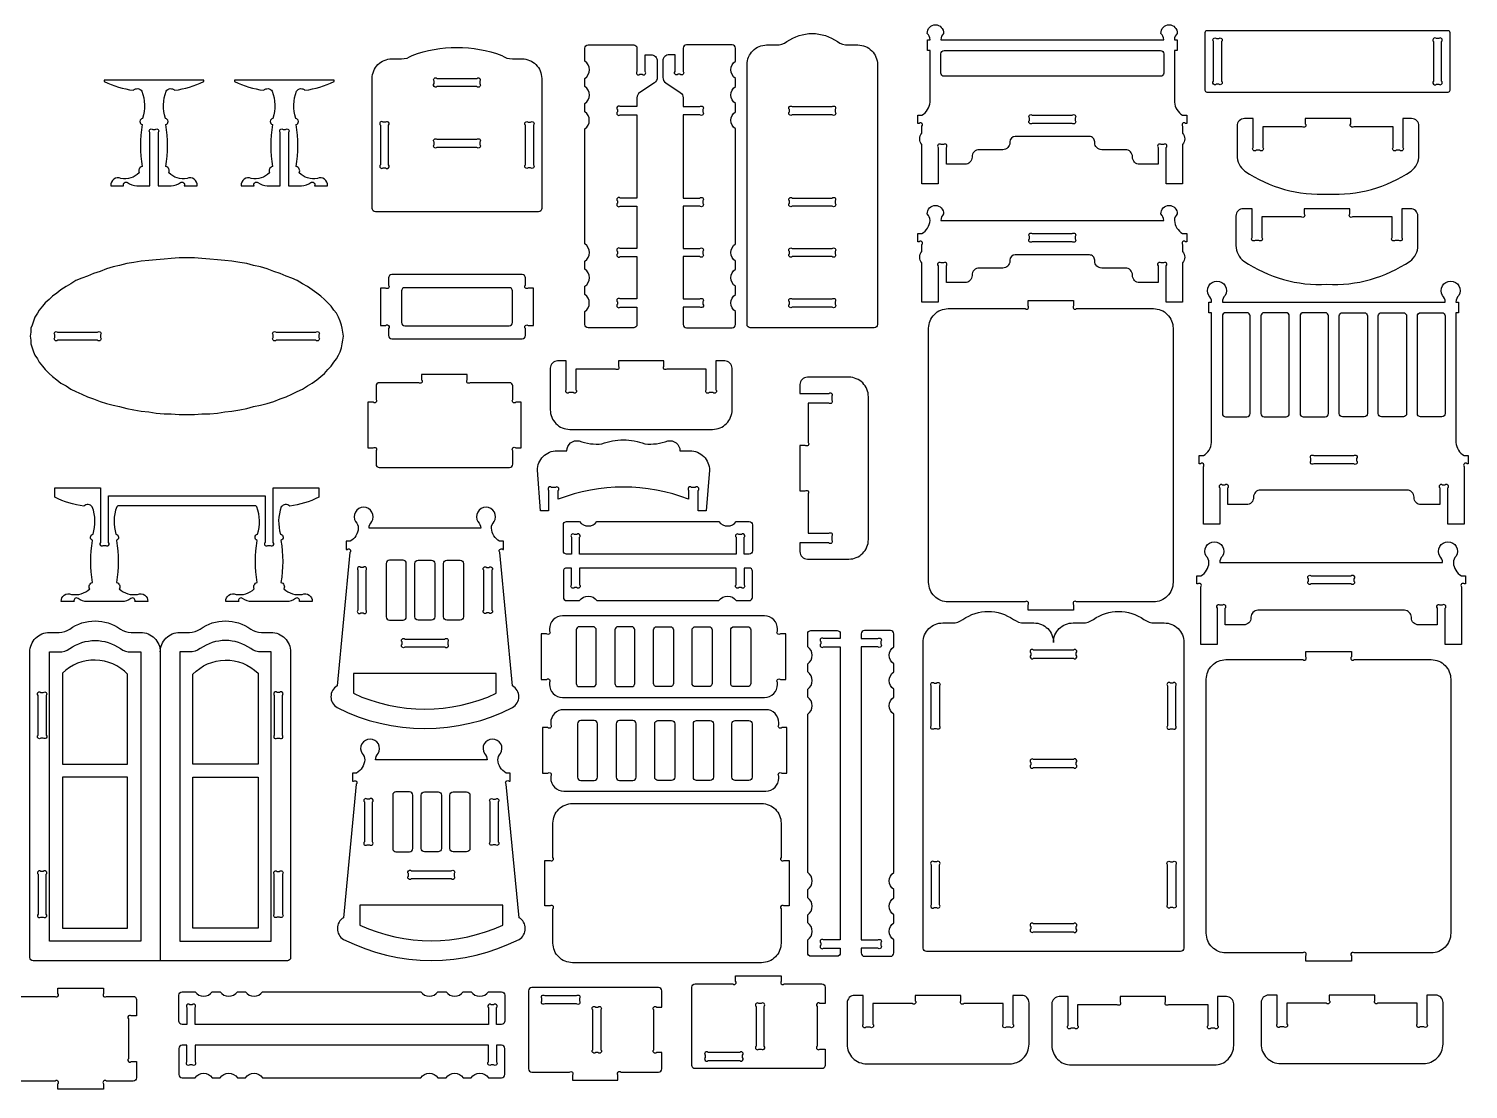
# Model space of a CAD drawing. Extents: x 2212 to 6276, y -163 to 2394.
# Drawn here: x 4152 to 6272, y -148 to 1415 of the extents above; entities that cross this region are included whole.
import ezdxf

# ---------------------------------------------------------------- set-up
doc = ezdxf.new("R2010")
doc.units = 0
doc.header["$MEASUREMENT"] = 0
doc.layers.add('LAYER1', color=18, linetype='CONTINUOUS')

msp = doc.modelspace()

# ---------------------------------------------------------------- linework, layer by layer
at = {"layer": 'LAYER1'}
for points in [[(5214.4, 974, -0.414214), (5209.6, 978.8), (5209.6, 1361.9, -0.414214), (5238.4, 1390.7), (5252.6, 1390.7, 0.155074), (5268.3, 1395.7, -0.31779), (5342.8, 1395.7, 0.155074), (5358.6, 1390.7), (5372.8, 1390.7, -0.414214), (5401.6, 1361.9), (5401.6, 978.8, -0.414214), (5396.8, 974)], [(5851.1, 1186.2), (5827.1, 1186.2), (5827.1, 1239.6, 1), (5822.9, 1243.9), (5819.3, 1243.9, 1), (5815.1, 1239.6), (5815.1, 1215), (5787.6, 1215, -0.414214), (5777.3, 1225.4), (5777.3, 1226, 0.414214), (5766.9, 1236.4), (5731.9, 1236.4, -0.414214), (5721.6, 1246.7), (5721.6, 1248, 0.414214), (5713.8, 1255.8), (5604.4, 1255.8, 0.00001), (5604.4, 1255.8, 0.414202), (5596.6, 1248), (5596.6, 1246.7, -0.414214), (5586.3, 1236.4), (5551.3, 1236.4, 0.414214), (5540.9, 1226), (5540.9, 1225.4, -0.414214), (5530.6, 1215), (5503.1, 1215), (5503.1, 1239.6, 1), (5498.9, 1243.9), (5495.3, 1243.9, 1), (5491.1, 1239.6), (5491.1, 1186.2), (5467.1, 1186.2), (5467.1, 1244, -0.376209), (5467.1, 1260.6), (5467.1, 1271, 1), (5462.9, 1275.2), (5461.1, 1275.2), (5461.1, 1287.2), (5467.1, 1287.2, 0.250451), (5479.1, 1306.6), (5479.1, 1382.5), (5475.3, 1382.5), (5475.3, 1398.4), (5479.1, 1398.4, 0.204981), (5475, 1407.8, -0.427943), (5487, 1420.4, -0.427943), (5499, 1407.8, 0.204981), (5495, 1398.4), (5823.2, 1398.4, 0.204981), (5819.2, 1407.8, -0.427943), (5831.2, 1420.4, -0.427943), (5843.1, 1407.8, 0.204981), (5839.1, 1398.4), (5842.9, 1398.4), (5842.9, 1382.5), (5839.1, 1382.5), (5839.1, 1306.6, 0.250451), (5851.1, 1287.2), (5857.1, 1287.2), (5857.1, 1275.2), (5855.3, 1275.2, 1), (5851.1, 1271), (5851.1, 1260.6, -0.376209), (5851.1, 1244)], [(6244.5, 1409.3), (6244.5, 1323.8, -0.414214), (6241.6, 1320.9), (5887.4, 1320.9, -0.414214), (5884.5, 1323.8), (5884.5, 1409.3, -0.414214), (5887.4, 1412.1), (6241.6, 1412.1, -0.414214)], [(5896.5, 1337.2), (5896.5, 1395.9, -1), (5900.8, 1400.1), (5904.3, 1400.1, -1), (5908.5, 1395.9), (5908.5, 1337.2, -1), (5904.3, 1332.9), (5900.8, 1332.9, -1)], [(6220.5, 1395.9), (6220.5, 1337.2, 1), (6224.8, 1332.9), (6228.3, 1332.9, 1), (6232.5, 1337.2), (6232.5, 1395.9, 1), (6228.3, 1400.1), (6224.8, 1400.1, 1)], [(4662.3, 1145.1, -0.414214), (4657.5, 1149.9), (4657.5, 1341.4, -0.414214), (4686.3, 1370.2), (4700.5, 1370.2, 0.155074), (4716.2, 1375.2, -0.179264), (4848.4, 1375.2, 0.155074), (4864.1, 1370.2), (4878.3, 1370.2, -0.414214), (4907.1, 1341.4), (4907.1, 1149.9, -0.414214), (4902.3, 1145.1)], [(5047.4, 1165.2), (5022.8, 1165.2, 1), (5018.6, 1161), (5018.6, 1157.5, 1), (5022.8, 1153.2), (5047.4, 1153.2), (5047.4, 1090.9), (5022.8, 1090.9, 1), (5018.6, 1086.6), (5018.6, 1083.1, 1), (5022.8, 1078.9), (5047.4, 1078.9), (5047.4, 1016.5), (5022.8, 1016.5, 1), (5018.6, 1012.3), (5018.6, 1008.8, 1), (5022.8, 1004.5), (5047.4, 1004.5), (5047.4, 978.8, -0.414214), (5042.6, 974), (4975.4, 974, -0.414214), (4970.6, 978.8), (4970.6, 998, 0.531486), (4970.6, 1023.1), (4970.6, 1035.1, 0.531486), (4970.6, 1060.3), (4970.6, 1072.3, 0.531486), (4970.6, 1097.5), (4970.6, 1220.5), (4970.6, 1232.5), (4970.6, 1267.2, 0.531486), (4970.6, 1292.3), (4970.6, 1304.3, 0.531486), (4970.6, 1329.5), (4970.6, 1341.5, 0.531486), (4970.6, 1366.7), (4970.6, 1385.9, -0.414214), (4975.4, 1390.7), (5042.6, 1390.7, -0.414214), (5047.4, 1385.9), (5047.4, 1351.7, 1), (5051.7, 1347.5), (5055.2, 1347.5, 1), (5059.4, 1351.7), (5059.4, 1376.3), (5067.8, 1376.3, -0.414214), (5077.4, 1366.7), (5077.4, 1343, -0.251107), (5073.1, 1335), (5051.7, 1320.8, 0.251107), (5047.4, 1312.8), (5047.4, 1299.8), (5022.8, 1299.8, 1), (5018.6, 1295.6), (5018.6, 1292.1, 1), (5022.8, 1287.8), (5047.4, 1287.8)], [(5115.5, 1165.2), (5140.1, 1165.2, -1), (5144.4, 1161), (5144.4, 1157.5, -1), (5140.1, 1153.2), (5115.5, 1153.2), (5115.5, 1090.9), (5140.1, 1090.9, -1), (5144.4, 1086.6), (5144.4, 1083.1, -1), (5140.1, 1078.9), (5115.5, 1078.9), (5115.5, 1016.5), (5140.1, 1016.5, -1), (5144.4, 1012.3), (5144.4, 1008.8, -1), (5140.1, 1004.5), (5115.5, 1004.5), (5115.5, 978.8, 0.414214), (5120.3, 974), (5187.6, 974, 0.414214), (5192.4, 978.8), (5192.4, 998, -0.531486), (5192.4, 1023.1), (5192.4, 1035.1, -0.531486), (5192.4, 1060.3), (5192.4, 1072.3, -0.531486), (5192.4, 1097.5), (5192.4, 1220.5), (5192.4, 1232.5), (5192.4, 1267.2, -0.531486), (5192.4, 1292.3), (5192.4, 1304.3, -0.531486), (5192.4, 1329.5), (5192.4, 1341.5, -0.531486), (5192.4, 1366.7), (5192.4, 1385.9, 0.414214), (5187.6, 1390.7), (5120.3, 1390.7, 0.414214), (5115.5, 1385.9), (5115.5, 1351.7, -1), (5111.3, 1347.5), (5107.8, 1347.5, -1), (5103.5, 1351.7), (5103.5, 1376.3), (5095.1, 1376.3, 0.414214), (5085.5, 1366.7), (5085.5, 1343, 0.251107), (5089.8, 1335), (5111.3, 1320.8, -0.251107), (5115.5, 1312.8), (5115.5, 1299.8), (5140.1, 1299.8, -1), (5144.4, 1295.6), (5144.4, 1292.1, -1), (5140.1, 1287.8), (5115.5, 1287.8)], [(5823.3, 1349.4, -0.414214), (5818.5, 1344.6), (5499.7, 1344.6, -0.414214), (5494.9, 1349.4), (5494.9, 1377.7, -0.414214), (5499.7, 1382.5), (5818.5, 1382.5, -0.414214), (5823.3, 1377.7)], [(4409.3, 1337), (4409.3, 1338.9), (4262.9, 1338.9), (4262.9, 1337, 0.082494), (4305.7, 1324, -0.480983), (4318.1, 1322.7, -0.169376), (4319.2, 1282.6, 0.755968), (4318.6, 1273.3, 0.0823), (4318.6, 1211.5, 0.497317), (4314.3, 1202.2, -0.242348), (4287.4, 1194, 0.570657), (4272.5, 1183.4), (4291.4, 1183.4, -0.75881), (4297.1, 1187.9, 0.158853), (4310.9, 1183.4), (4330.1, 1183.4), (4330.1, 1261.9, -1), (4334.3, 1266.2), (4337.9, 1266.2, -1), (4342.1, 1261.9), (4342.1, 1183.4), (4361.3, 1183.4, 0.158853), (4375.1, 1187.9, -0.75881), (4380.7, 1183.4), (4399.7, 1183.4, 0.570657), (4384.8, 1194, -0.242348), (4357.9, 1202.2, 0.497317), (4353.6, 1211.5, 0.0823), (4353.6, 1273.3, 0.755968), (4353, 1282.6, -0.169376), (4354.1, 1322.7, -0.480983), (4366.5, 1324, 0.082494)], [(4601.3, 1337), (4601.3, 1338.9), (4454.9, 1338.9), (4454.9, 1337, 0.082494), (4497.7, 1324, -0.480983), (4510.1, 1322.7, -0.169376), (4511.2, 1282.6, 0.755968), (4510.6, 1273.3, 0.0823), (4510.6, 1211.5, 0.497317), (4506.3, 1202.2, -0.242348), (4479.4, 1194, 0.570657), (4464.5, 1183.4), (4483.4, 1183.4, -0.75881), (4489.1, 1187.9, 0.158853), (4502.9, 1183.4), (4522.1, 1183.4), (4522.1, 1261.9, -1), (4526.3, 1266.2), (4529.9, 1266.2, -1), (4534.1, 1261.9), (4534.1, 1183.4), (4553.3, 1183.4, 0.158853), (4567.1, 1187.9, -0.75881), (4572.7, 1183.4), (4591.7, 1183.4, 0.570657), (4576.8, 1194, -0.242348), (4549.9, 1202.2, 0.497317), (4545.6, 1211.5, 0.0823), (4545.6, 1273.3, 0.755968), (4545, 1282.6, -0.169376), (4546.1, 1322.7, -0.480983), (4558.5, 1324, 0.082494)], [(4752.9, 1341.4), (4811.6, 1341.4, -1), (4815.9, 1337.2), (4815.9, 1333.7, -1), (4811.6, 1329.4), (4752.9, 1329.4, -1), (4748.7, 1333.7), (4748.7, 1337.2, -1)], [(5334.9, 1287.8), (5276.2, 1287.8, -1), (5272, 1292.1), (5272, 1295.6, -1), (5276.2, 1299.8), (5334.9, 1299.8, -1), (5339.2, 1295.6), (5339.2, 1292.1, -1)], [(4669.5, 1272.6), (4669.5, 1213.9, 1), (4673.7, 1209.7), (4677.2, 1209.7, 1), (4681.5, 1213.9), (4681.5, 1272.6, 1), (4677.2, 1276.9), (4673.7, 1276.9, 1)], [(4887.3, 1276.9), (4890.8, 1276.9, -1), (4895.1, 1272.6), (4895.1, 1213.9, -1), (4890.8, 1209.7), (4887.3, 1209.7, -1), (4883.1, 1213.9), (4883.1, 1272.6, -1)], [(5688.5, 1275.2), (5629.7, 1275.2, -1), (5625.5, 1279.5), (5625.5, 1283, -1), (5629.7, 1287.2), (5688.5, 1287.2, -1), (5692.7, 1283), (5692.7, 1279.5, -1)], [(6065.3, 1282.3), (6031.7, 1282.3), (6031.7, 1274.6, -1), (6027.4, 1270.3), (5969.3, 1270.3), (5969.3, 1239.8, -1), (5965, 1235.6), (5959.3, 1235.6, -1), (5955.1, 1239.8), (5955.1, 1282.3), (5942.2, 1282.3, 0.414214), (5931.3, 1271.4), (5931.3, 1228.1, 0.236915), (5942.9, 1205, 0.163875), (6065.3, 1171, 0.163875), (6187.6, 1205, 0.236915), (6199.2, 1228.1), (6199.2, 1271.4, 0.414214), (6188.3, 1282.3), (6175.4, 1282.3), (6175.4, 1239.8, -1), (6171.2, 1235.6), (6165.5, 1235.6, -1), (6161.3, 1239.8), (6161.3, 1270.3), (6103.1, 1270.3, -1), (6098.9, 1274.6), (6098.9, 1282.3)], [(4752.9, 1251.7), (4811.6, 1251.7, -1), (4815.9, 1247.4), (4815.9, 1243.9, -1), (4811.6, 1239.7), (4752.9, 1239.7, -1), (4748.7, 1243.9), (4748.7, 1247.4, -1)], [(5334.9, 1153.2), (5276.2, 1153.2, -1), (5272, 1157.5), (5272, 1161, -1), (5276.2, 1165.2), (5334.9, 1165.2, -1), (5339.2, 1161), (5339.2, 1157.5, -1)], [(5839.1, 1132.2, 0.250451), (5851.1, 1112.8), (5857.1, 1112.8), (5857.1, 1100.8), (5855.3, 1100.8, 1), (5851.1, 1096.6), (5851.1, 1086.2, -0.376209), (5851.1, 1069.6), (5851.1, 1011.8), (5827.1, 1011.8), (5827.1, 1065.2, 1), (5822.9, 1069.5), (5819.3, 1069.5, 1), (5815.1, 1065.2), (5815.1, 1040.6), (5787.6, 1040.6, -0.414214), (5777.3, 1051), (5777.3, 1051.6, 0.414214), (5766.9, 1062), (5731.9, 1062, -0.414214), (5721.6, 1072.3), (5721.6, 1073.6, 0.414214), (5713.8, 1081.4), (5604.4, 1081.4, 0.00001), (5604.4, 1081.4, 0.414202), (5596.6, 1073.6), (5596.6, 1072.3, -0.414214), (5586.3, 1062), (5551.3, 1062, 0.414214), (5540.9, 1051.6), (5540.9, 1051, -0.414214), (5530.6, 1040.6), (5503.1, 1040.6), (5503.1, 1065.2, 1), (5498.9, 1069.5), (5495.3, 1069.5, 1), (5491.1, 1065.2), (5491.1, 1011.8), (5467.1, 1011.8), (5467.1, 1069.6, -0.376209), (5467.1, 1086.2), (5467.1, 1096.6, 1), (5462.9, 1100.8), (5461.1, 1100.8), (5461.1, 1112.8), (5467.1, 1112.8, 0.250451), (5479.1, 1132.2, 0.204981), (5475, 1141.7, -0.427943), (5487, 1154.3, -0.427943), (5499, 1141.7, 0.204981), (5495, 1132.2), (5823.2, 1132.2, 0.204981), (5819.2, 1141.7, -0.427943), (5831.2, 1154.3, -0.427943), (5843.1, 1141.7, 0.204981)], [(6063.7, 1149.5), (6030.1, 1149.5), (6030.1, 1141.7, -1), (6025.8, 1137.5), (5967.7, 1137.5), (5967.7, 1107, -1), (5963.4, 1102.8), (5957.7, 1102.8, -1), (5953.5, 1107), (5953.5, 1149.5), (5940.6, 1149.5, 0.414214), (5929.7, 1138.6), (5929.7, 1095.3, 0.236915), (5941.3, 1072.2, 0.163875), (6063.7, 1038.1, 0.163875), (6186, 1072.2, 0.236915), (6197.6, 1095.3), (6197.6, 1138.6, 0.414214), (6186.7, 1149.5), (6173.8, 1149.5), (6173.8, 1107, -1), (6169.6, 1102.8), (6163.9, 1102.8, -1), (6159.7, 1107), (6159.7, 1137.5), (6101.5, 1137.5, -1), (6097.3, 1141.7), (6097.3, 1149.5)], [(5629.7, 1112.8), (5688.5, 1112.8, -1), (5692.7, 1108.6), (5692.7, 1105.1, -1), (5688.5, 1100.8), (5629.7, 1100.8, -1), (5625.5, 1105.1), (5625.5, 1108.6, -1)], [(5272, 1083.1), (5272, 1086.6, -1), (5276.2, 1090.9), (5334.9, 1090.9, -1), (5339.2, 1086.6), (5339.2, 1083.1, -1), (5334.9, 1078.9), (5276.2, 1078.9, -1)], [(4883.1, 962.5), (4883.1, 973.1, -1), (4887.3, 977.4), (4895.1, 977.4), (4895.1, 1032.6), (4887.3, 1032.6, -1), (4883.1, 1036.8), (4883.1, 1047.5, 0.414214), (4878.3, 1052.3), (4686.3, 1052.3, 0.414214), (4681.5, 1047.5), (4681.5, 1036.8, -1), (4677.2, 1032.6), (4669.5, 1032.6), (4669.5, 977.4), (4677.2, 977.4, -1), (4681.5, 973.1), (4681.5, 962.5, 0.414214), (4686.3, 957.7), (4878.3, 957.7, 0.414214)], [(5965.9, 734.9, 0.414214), (5955.5, 724.5), (5955.5, 723.9, -0.414214), (5945.2, 713.5), (5917.7, 713.5), (5917.7, 738.1, 1), (5913.5, 742.3), (5910, 742.3, 1), (5905.7, 738.1), (5905.7, 684.7), (5881.7, 684.7), (5881.7, 759.1), (5881.7, 769.4, 1), (5877.5, 773.7), (5875.7, 773.7), (5875.7, 785.7), (5881.7, 785.7, 0.250451), (5893.7, 805.1), (5893.7, 996.2), (5889.9, 996.2), (5889.9, 1012), (5893.7, 1012, 0.204981), (5889.7, 1021.5, -0.583258), (5901.7, 1042.7, -0.583258), (5913.7, 1021.5, 0.204981), (5909.6, 1012), (6237.8, 1012, 0.204981), (6233.8, 1021.5, -0.583258), (6245.8, 1042.7, -0.583258), (6257.8, 1021.5, 0.204981), (6253.7, 1012), (6257.6, 1012), (6257.6, 996.2), (6253.7, 996.2), (6253.7, 805.1, 0.250451), (6265.7, 785.7), (6271.7, 785.7), (6271.7, 773.7), (6270, 773.7, 1), (6265.7, 769.4), (6265.7, 759.1), (6265.7, 684.7), (6241.7, 684.7), (6241.7, 738.1, 1), (6237.5, 742.3), (6234, 742.3, 1), (6229.7, 738.1), (6229.7, 713.5), (6202.2, 713.5, -0.414214), (6191.9, 723.9), (6191.9, 724.5, 0.414214), (6181.5, 734.9)], [(4700.7, 1028.3), (4700.7, 981.7, 0.414214), (4705.5, 976.9), (4859.1, 976.9, 0.414214), (4863.9, 981.7), (4863.9, 1028.3, 0.414214), (4859.1, 1033.1), (4705.5, 1033.1, 0.414214)], [(5276.2, 1016.5), (5334.9, 1016.5, -1), (5339.2, 1012.3), (5339.2, 1008.8, -1), (5334.9, 1004.5), (5276.2, 1004.5, -1), (5272, 1008.8), (5272, 1012.3, -1)], [(5623.4, 558.2), (5623.4, 566, 1), (5619.1, 570.2), (5505.8, 570.2, -0.414214), (5477, 599), (5477, 973.4, -0.414214), (5505.8, 1002.2), (5619.1, 1002.2, 1), (5623.4, 1006.5), (5623.4, 1014.2), (5690.6, 1014.2), (5690.6, 1006.5, 1), (5694.8, 1002.2), (5808.2, 1002.2, -0.414214), (5837, 973.4), (5837, 599, -0.414214), (5808.2, 570.2), (5694.8, 570.2, 1), (5690.6, 566), (5690.6, 558.2)], [(5909.6, 847.8, 0.414214), (5914.4, 843), (5945.8, 843, 0.414214), (5950.6, 847.8), (5950.6, 991.4, 0.414214), (5945.8, 996.2), (5914.4, 996.2, 0.414214), (5909.6, 991.4)], [(6008.2, 991.4, 0.414214), (6003.4, 996.2), (5971.2, 996.2, 0.414214), (5966.4, 991.4), (5966.4, 847.8, 0.414214), (5971.2, 843), (6003.4, 843, 0.414214), (6008.2, 847.8)], [(6065.8, 847.8), (6065.8, 991.4, 0.414214), (6061, 996.2), (6028.8, 996.2, 0.414214), (6024, 991.4), (6024, 847.8, 0.414214), (6028.8, 843), (6061, 843, 0.414214)], [(6081.6, 847.8), (6081.6, 991.4, -0.414214), (6086.4, 996.2), (6118.6, 996.2, -0.414214), (6123.4, 991.4), (6123.4, 847.8, -0.414214), (6118.6, 843), (6086.4, 843, -0.414214)], [(6139.2, 991.4, -0.414214), (6144, 996.2), (6176.2, 996.2, -0.414214), (6181, 991.4), (6181, 847.8, -0.414214), (6176.2, 843), (6144, 843, -0.414214), (6139.2, 847.8)], [(6237.9, 847.8, -0.414214), (6233.1, 843), (6201.6, 843, -0.414214), (6196.8, 847.8), (6196.8, 991.4, -0.414214), (6201.6, 996.2), (6233.1, 996.2, -0.414214), (6237.9, 991.4)], [(4194.2, 967.6), (4253, 967.6, -1), (4257.2, 963.4), (4257.2, 959.8, -1), (4253, 955.6), (4194.2, 955.6, -1), (4190, 959.8), (4190, 963.4, -1)], [(4515.8, 967.6), (4574.6, 967.6, -1), (4578.8, 963.4), (4578.8, 959.8, -1), (4574.6, 955.6), (4515.8, 955.6, -1), (4511.6, 959.8), (4511.6, 963.4, -1)], [(5187.6, 914.3, 0.414214), (5176.7, 925.2), (5163.8, 925.2), (5163.8, 882.8, -1), (5159.5, 878.5), (5153.8, 878.5, -1), (5149.6, 882.8), (5149.6, 913.2), (5091.4, 913.2, -1), (5087.2, 917.5), (5087.2, 925.2), (5053.6, 925.2), (5020, 925.2), (5020, 917.5, -1), (5015.8, 913.2), (4957.6, 913.2), (4957.6, 882.8, -1), (4953.4, 878.5), (4947.7, 878.5, -1), (4943.4, 882.8), (4943.4, 925.2), (4930.6, 925.2, 0.414214), (4919.7, 914.3), (4919.7, 853.2, 0.414214), (4948.5, 824.4), (5158.8, 824.4, 0.414214), (5187.6, 853.2)], [(4730.3, 905.1), (4730.3, 897.3, -1), (4726.1, 893.1), (4667.9, 893.1, 0.414214), (4663.1, 888.3), (4663.1, 868.5, -1), (4658.9, 864.3), (4651.1, 864.3), (4651.1, 797.1), (4658.9, 797.1, -1), (4663.1, 792.8), (4663.1, 773.1, 0.414214), (4667.9, 768.3), (4859.9, 768.3, 0.414214), (4864.7, 773.1), (4864.7, 792.8, -1), (4868.9, 797.1), (4876.7, 797.1), (4876.7, 864.3), (4868.9, 864.3, -1), (4864.7, 868.5), (4864.7, 888.3, 0.414214), (4859.9, 893.1), (4801.7, 893.1, -1), (4797.5, 897.3), (4797.5, 905.1)], [(5298.4, 901.2, 0.414214), (5287.5, 890.3), (5287.5, 877.4), (5330, 877.4, -1), (5334.2, 873.2), (5334.2, 867.5, -1), (5330, 863.2), (5299.5, 863.2), (5299.5, 805.1, -1), (5295.2, 800.8), (5287.5, 800.8), (5287.5, 767.2), (5287.5, 733.6), (5295.2, 733.6, -1), (5299.5, 729.4), (5299.5, 671.2), (5330, 671.2, -1), (5334.2, 667), (5334.2, 661.3, -1), (5330, 657.1), (5287.5, 657.1), (5287.5, 644.2, 0.414214), (5298.4, 633.3), (5359.5, 633.3, 0.414214), (5388.3, 662.1), (5388.3, 872.4, 0.414214), (5359.5, 901.2)], [(5110.8, 792.9), (5125.4, 792.9, -0.414214), (5154.2, 764.1), (5149.6, 704.1), (5137.7, 704.1), (5137.7, 734.5, 1), (5133.4, 738.8), (5127.7, 738.8, 1), (5123.5, 734.5), (5123.5, 721.4, 0.18644), (4931.5, 721.4), (4931.5, 734.5, 1), (4927.3, 738.8), (4921.6, 738.8, 1), (4917.3, 734.5), (4917.3, 704.1), (4905.4, 704.1), (4900.8, 764.1, -0.414214), (4929.6, 792.9), (4944.2, 792.9, -0.480696), (4962.2, 807.3, 0.114725), (4995.9, 803.1, -0.088383), (5027.5, 808.8, -0.088383), (5059.1, 803.1, 0.114725), (5092.8, 807.3, -0.480696)], [(6044.4, 785.7), (6103.1, 785.7, -1), (6107.3, 781.4), (6107.3, 777.9, -1), (6103.1, 773.7), (6044.4, 773.7, -1), (6040.1, 777.9), (6040.1, 781.4, -1)], [(4486, 711.8), (4282.8, 711.8, 0.076649), (4281.2, 710, 0.169376), (4280.1, 669.9, -0.755968), (4280.7, 660.7, -0.0823), (4280.7, 598.8, -0.497317), (4285, 589.5, 0.242348), (4311.9, 581.3, -0.570657), (4326.8, 570.7), (4307.9, 570.7, 0.75881), (4302.2, 575.2, -0.158853), (4288.4, 570.7), (4238, 570.7, -0.158853), (4224.2, 575.2, 0.75881), (4218.5, 570.7), (4199.6, 570.7, -0.570657), (4214.5, 581.3, 0.242348), (4241.4, 589.5, -0.497317), (4245.7, 598.8, -0.0823), (4245.7, 660.7, -0.755968), (4246.3, 669.9, 0.169376), (4245.2, 710, 0.480983), (4232.8, 711.3, -0.082494), (4190, 724.3), (4190, 738.2), (4257.2, 738.2), (4257.2, 657.7, 1), (4261.4, 653.5), (4265, 653.5, 1), (4269.2, 657.7), (4269.2, 726.2), (4499.6, 726.2), (4499.6, 657.7, 1), (4503.8, 653.5), (4507.4, 653.5, 1), (4511.6, 657.7), (4511.6, 738.2), (4578.8, 738.2), (4578.8, 724.3, -0.082494), (4536, 711.3, 0.480983), (4523.6, 710, 0.169376), (4522.5, 669.9, -0.755968), (4523.1, 660.7, -0.0823), (4523.1, 598.8, -0.497317), (4527.4, 589.5, 0.242348), (4554.3, 581.3, -0.570657), (4569.2, 570.7), (4550.3, 570.7, 0.75881), (4544.6, 575.2, -0.158853), (4530.8, 570.7), (4480.4, 570.7, -0.158853), (4466.6, 575.2, 0.75881), (4460.9, 570.7), (4442, 570.7, -0.570657), (4456.9, 581.3, 0.242348), (4483.8, 589.5, -0.497317), (4488.1, 598.8, -0.0823), (4488.1, 660.7, -0.755968), (4488.7, 669.9, 0.169376), (4487.6, 710, 0.076649)], [(4864.3, 446.4), (4845.6, 642.8, -1), (4849.8, 647.5), (4851.1, 647.5), (4851.1, 659.5), (4845.1, 659.5, -0.250451), (4833.1, 678.9, -0.204981), (4837.2, 688.4, 0.583258), (4825.2, 709.6, 0.583258), (4813.2, 688.4, -0.204981), (4817.3, 678.9), (4652.9, 678.9, -0.204981), (4657, 688.4, 0.583258), (4645, 709.6, 0.583258), (4633, 688.4, -0.204981), (4637, 678.9, -0.250451), (4625, 659.5), (4619, 659.5), (4619, 647.5), (4620.4, 647.5, -1), (4624.6, 642.8), (4605.8, 446.4, 0.573919), (4605.8, 414.5, 0.239558), (4864.3, 414.5, 0.573919)], [(5168.2, 688.7, 0.531486), (5193.4, 688.7), (5212.6, 688.7, -0.414214), (5217.4, 683.9), (5217.4, 645.5, -0.414214), (5212.6, 640.7), (5205.4, 640.7), (5205.4, 665.3, 1), (5201.2, 669.5), (5197.6, 669.5, 1), (5193.4, 665.3), (5193.4, 640.7), (4963, 640.7), (4963, 665.3, 1), (4958.8, 669.5), (4955.2, 669.5, 1), (4951, 665.3), (4951, 640.7), (4943.8, 640.7, -0.414214), (4939, 645.5), (4939, 683.9, -0.414214), (4943.8, 688.7), (4963, 688.7, 0.531486), (4988.2, 688.7)], [(5962, 557.8, 0.414214), (5951.7, 547.5), (5951.7, 546.8, -0.414214), (5941.3, 536.4), (5913.9, 536.4), (5913.9, 561.1, 1), (5909.6, 565.3), (5906.1, 565.3, 1), (5901.9, 561.1), (5901.9, 507.6), (5877.9, 507.6), (5877.9, 582), (5877.9, 592.4, 1), (5873.6, 596.6), (5871.9, 596.6), (5871.9, 608.6), (5877.9, 608.6, 0.250451), (5889.9, 628, 0.204981), (5885.8, 637.5, -0.583258), (5897.8, 658.7, -0.583258), (5909.8, 637.5, 0.204981), (5905.7, 628), (6234, 628, 0.204981), (6229.9, 637.5, -0.583258), (6241.9, 658.7, -0.583258), (6253.9, 637.5, 0.204981), (6249.9, 628, 0.250451), (6261.9, 608.6), (6267.9, 608.6), (6267.9, 596.6), (6266.1, 596.6, 1), (6261.9, 592.4), (6261.9, 582), (6261.9, 507.6), (6237.9, 507.6), (6237.9, 561.1, 1), (6233.6, 565.3), (6230.1, 565.3, 1), (6225.9, 561.1), (6225.9, 536.4), (6198.4, 536.4, -0.414214), (6188, 546.8), (6188, 547.5, 0.414214), (6177.7, 557.8)], [(4636.4, 616.8), (4636.4, 558.1, 1), (4640.7, 553.9), (4644.2, 553.9, 1), (4648.4, 558.1), (4648.4, 616.8, 1), (4644.2, 621.1), (4640.7, 621.1, 1)], [(4678.2, 548.1, 0.414214), (4683, 543.3), (4702.9, 543.3, 0.414214), (4707.7, 548.1), (4707.7, 626.8, 0.414214), (4702.9, 631.6), (4683, 631.6, 0.414214), (4678.2, 626.8)], [(4749.8, 548.1, -0.414214), (4745, 543.3), (4725.1, 543.3, -0.414214), (4720.3, 548.1), (4720.3, 626.8, -0.414214), (4725.1, 631.6), (4745, 631.6, -0.414214), (4749.8, 626.8)], [(4792, 548.1, -0.414214), (4787.2, 543.3), (4767.2, 543.3, -0.414214), (4762.4, 548.1), (4762.4, 626.8, -0.414214), (4767.2, 631.6), (4787.2, 631.6, -0.414214), (4792, 626.8)], [(4833.7, 616.8), (4833.7, 558.1, -1), (4829.5, 553.9), (4826, 553.9, -1), (4821.7, 558.1), (4821.7, 616.8, -1), (4826, 621.1), (4829.5, 621.1, -1)], [(5168.2, 572.1, -0.531486), (5193.4, 572.1), (5212.6, 572.1, 0.414214), (5217.4, 576.9), (5217.4, 615.3, 0.414214), (5212.6, 620.1), (5205.4, 620.1), (5205.4, 595.5, -1), (5201.2, 591.3), (5197.6, 591.3, -1), (5193.4, 595.5), (5193.4, 620.1), (4963, 620.1), (4963, 595.5, -1), (4958.8, 591.3), (4955.2, 591.3, -1), (4951, 595.5), (4951, 620.1), (4943.8, 620.1, 0.414214), (4939, 615.3), (4939, 576.9, 0.414214), (4943.8, 572.1), (4963, 572.1, -0.531486), (4988.2, 572.1)], [(6040.5, 608.6), (6099.2, 608.6, -1), (6103.5, 604.4), (6103.5, 600.9, -1), (6099.2, 596.6), (6040.5, 596.6, -1), (6036.3, 600.9), (6036.3, 604.4, -1)], [(5660.9, 510.4, -0.414214), (5689.7, 539.2), (5703.9, 539.2, 0.155074), (5719.6, 544.2, -0.31779), (5794.1, 544.2, 0.155074), (5809.9, 539.2), (5824.1, 539.2, -0.414214), (5852.9, 510.4), (5852.9, 60.1, -0.414214), (5848.1, 55.3), (5473.7, 55.3, -0.414214), (5468.9, 60.1), (5468.9, 510.4, -0.414214), (5497.7, 539.2), (5511.9, 539.2, 0.155074), (5527.6, 544.2, -0.31779), (5602.1, 544.2, 0.155074), (5617.9, 539.2), (5632.1, 539.2, -0.414214)], [(4345.3, 496.4, -0.414214), (4374.1, 525.2), (4388.3, 525.2, 0.155074), (4404, 530.2, -0.31779), (4478.6, 530.2, 0.155074), (4494.3, 525.2), (4508.5, 525.2, -0.414214), (4537.3, 496.4), (4537.3, 46.1, -0.414214), (4532.5, 41.3), (4158.1, 41.3, -0.414214), (4153.3, 46.1), (4153.3, 496.4, -0.414214), (4182.1, 525.2), (4196.3, 525.2, 0.155074), (4212, 530.2, -0.31779), (4286.6, 530.2, 0.155074), (4302.3, 525.2), (4316.5, 525.2, -0.414214)], [(5254.5, 448.7), (5254.5, 451.6, -1), (5258.7, 455.9), (5266.5, 455.9), (5266.5, 523.1), (5258.7, 523.1, -1), (5254.5, 527.3), (5254.5, 530.3, 0.414214), (5235.3, 549.5), (4937.7, 549.5, 0.414214), (4918.5, 530.3), (4918.5, 527.3, -1), (4914.3, 523.1), (4906.5, 523.1), (4906.5, 455.9), (4914.3, 455.9, -1), (4918.5, 451.6), (4918.5, 448.7, 0.414214), (4937.7, 429.5), (5235.3, 429.5, 0.414214)], [(4958, 450.1, 0.414214), (4962.8, 445.3), (4982.7, 445.3, 0.414214), (4987.5, 450.1), (4987.5, 528.8, 0.414214), (4982.7, 533.6), (4962.8, 533.6, 0.414214), (4958, 528.8)], [(5014.9, 450.1, 0.414214), (5019.7, 445.3), (5039.6, 445.3, 0.414214), (5044.4, 450.1), (5044.4, 528.8, 0.414214), (5039.6, 533.6), (5019.7, 533.6, 0.414214), (5014.9, 528.8)], [(5101.3, 450.1, -0.414214), (5096.5, 445.3), (5076.5, 445.3, -0.414214), (5071.7, 450.1), (5071.7, 528.8, -0.414214), (5076.5, 533.6), (5096.5, 533.6, -0.414214), (5101.3, 528.8)], [(5158.1, 450.1, -0.414214), (5153.3, 445.3), (5133.4, 445.3, -0.414214), (5128.6, 450.1), (5128.6, 528.8, -0.414214), (5133.4, 533.6), (5153.3, 533.6, -0.414214), (5158.1, 528.8)], [(5215, 450.1, -0.414214), (5210.2, 445.3), (5190.3, 445.3, -0.414214), (5185.5, 450.1), (5185.5, 528.8, -0.414214), (5190.3, 533.6), (5210.2, 533.6, -0.414214), (5215, 528.8)], [(4764.4, 503.5), (4705.7, 503.5, -1), (4701.5, 507.7), (4701.5, 511.2, -1), (4705.7, 515.5), (4764.4, 515.5, -1), (4768.7, 511.2), (4768.7, 507.7, -1)], [(5298.9, 478.9, 0.531486), (5298.9, 504.1), (5298.9, 523.3, -0.414214), (5303.7, 528.1), (5342.1, 528.1, -0.414214), (5346.9, 523.3), (5346.9, 516.1), (5322.3, 516.1, 1), (5318.1, 511.9), (5318.1, 508.3, 1), (5322.3, 504.1), (5346.9, 504.1), (5346.9, 72.1), (5322.3, 72.1, 1), (5318.1, 67.9), (5318.1, 64.3, 1), (5322.3, 60.1), (5346.9, 60.1), (5346.9, 52.9, -0.414214), (5342.1, 48.1), (5303.7, 48.1, -0.414214), (5298.9, 52.9), (5298.9, 72.1, 0.531486), (5298.9, 97.3), (5298.9, 109.3, 0.531486), (5298.9, 134.4), (5298.9, 146.4, 0.531486), (5298.9, 171.6), (5298.9, 404.6, 0.531486), (5298.9, 429.8), (5298.9, 441.8, 0.531486), (5298.9, 466.9)], [(5425.7, 478.9, -0.531486), (5425.7, 504.1), (5425.7, 523.3, 0.414214), (5420.9, 528.1), (5382.5, 528.1, 0.414214), (5377.7, 523.3), (5377.7, 516.1), (5402.3, 516.1, -1), (5406.5, 511.9), (5406.5, 508.3, -1), (5402.3, 504.1), (5377.7, 504.1), (5377.7, 72.1), (5402.3, 72.1, -1), (5406.5, 67.9), (5406.5, 64.3, -1), (5402.3, 60.1), (5377.7, 60.1), (5377.7, 52.9, 0.414214), (5382.5, 48.1), (5420.9, 48.1, 0.414214), (5425.7, 52.9), (5425.7, 72.1, -0.531486), (5425.7, 97.3), (5425.7, 109.3, -0.531486), (5425.7, 134.4), (5425.7, 146.4, -0.531486), (5425.7, 171.6), (5425.7, 404.6, -0.531486), (5425.7, 429.8), (5425.7, 441.8, -0.531486), (5425.7, 466.9)], [(5631.5, 487.3), (5690.2, 487.3, 1), (5694.5, 491.5), (5694.5, 495, 1), (5690.2, 499.3), (5631.5, 499.3, 1), (5627.3, 495), (5627.3, 491.5, 1)], [(6032.4, 41.1), (6032.4, 48.9, 1), (6028.1, 53.1), (5914.8, 53.1, -0.414214), (5886, 81.9), (5886, 456.3, -0.414214), (5914.8, 485.1), (6028.1, 485.1, 1), (6032.4, 489.4), (6032.4, 497.1), (6099.6, 497.1), (6099.6, 489.4, 1), (6103.8, 485.1), (6217.2, 485.1, -0.414214), (6246, 456.3), (6246, 81.9, -0.414214), (6217.2, 53.1), (6103.8, 53.1, 1), (6099.6, 48.9), (6099.6, 41.1)], [(4297.3, 463.5, 0.41796), (4201.3, 465.3), (4201.3, 331.3), (4297.3, 331.3)], [(4393.3, 463.5, -0.41796), (4489.3, 465.3), (4489.3, 331.3), (4393.3, 331.3)], [(4840.3, 464.7), (4629.8, 464.7), (4629.8, 435.5, 0.220733), (4840.3, 435.5)], [(5492.9, 446.4), (5492.9, 387.6, -1), (5488.6, 383.4), (5485.1, 383.4, -1), (5480.9, 387.6), (5480.9, 446.4, -1), (5485.1, 450.6), (5488.6, 450.6, -1)], [(5828.9, 446.4), (5828.9, 387.6, 1), (5833.1, 383.4), (5836.6, 383.4, 1), (5840.9, 387.6), (5840.9, 446.4, 1), (5836.6, 450.6), (5833.1, 450.6, 1)], [(4177.3, 432.4), (4177.3, 373.7, -1), (4173.1, 369.5), (4169.5, 369.5, -1), (4165.3, 373.7), (4165.3, 432.4, -1), (4169.5, 436.7), (4173.1, 436.7, -1)], [(4513.3, 432.4), (4513.3, 373.7, 1), (4517.5, 369.5), (4521.1, 369.5, 1), (4525.3, 373.7), (4525.3, 432.4, 1), (4521.1, 436.7), (4517.5, 436.7, 1)], [(5256.4, 310.6), (5256.4, 313.5, -1), (5260.6, 317.8), (5268.4, 317.8), (5268.4, 385), (5260.6, 385, -1), (5256.4, 389.2), (5256.4, 392.2, 0.414214), (5237.2, 411.4), (4939.6, 411.4, 0.414214), (4920.4, 392.2), (4920.4, 389.2, -1), (4916.1, 385), (4908.4, 385), (4908.4, 317.8), (4916.1, 317.8, -1), (4920.4, 313.5), (4920.4, 310.6, 0.414214), (4939.6, 291.4), (5237.2, 291.4, 0.414214)], [(4959.8, 312, 0.414214), (4964.6, 307.2), (4984.6, 307.2, 0.414214), (4989.4, 312), (4989.4, 390.7, 0.414214), (4984.6, 395.5), (4964.6, 395.5, 0.414214), (4959.8, 390.7)], [(5016.7, 312, 0.414214), (5021.5, 307.2), (5041.4, 307.2, 0.414214), (5046.2, 312), (5046.2, 390.7, 0.414214), (5041.4, 395.5), (5021.5, 395.5, 0.414214), (5016.7, 390.7)], [(5103.1, 312, -0.414214), (5098.3, 307.2), (5078.4, 307.2, -0.414214), (5073.6, 312), (5073.6, 390.7, -0.414214), (5078.4, 395.5), (5098.3, 395.5, -0.414214), (5103.1, 390.7)], [(5160, 312, -0.414214), (5155.2, 307.2), (5135.3, 307.2, -0.414214), (5130.5, 312), (5130.5, 390.7, -0.414214), (5135.3, 395.5), (5155.2, 395.5, -0.414214), (5160, 390.7)], [(5216.9, 312, -0.414214), (5212.1, 307.2), (5192.2, 307.2, -0.414214), (5187.4, 312), (5187.4, 390.7, -0.414214), (5192.2, 395.5), (5212.1, 395.5, -0.414214), (5216.9, 390.7)], [(4873.8, 104.9), (4855, 301.4, -1), (4859.3, 306), (4860.6, 306), (4860.6, 318), (4854.6, 318, -0.250451), (4842.6, 337.4, -0.204981), (4846.6, 346.9, 0.583258), (4834.6, 368.1, 0.583258), (4822.7, 346.9, -0.204981), (4826.7, 337.4), (4662.4, 337.4, -0.204981), (4666.4, 346.9, 0.583258), (4654.4, 368.1, 0.583258), (4642.5, 346.9, -0.204981), (4646.5, 337.4, -0.250451), (4634.5, 318), (4628.5, 318), (4628.5, 306), (4629.8, 306, -1), (4634.1, 301.4), (4615.3, 104.9, 0.573919), (4615.3, 73, 0.239558), (4873.8, 73, 0.573919)], [(5631.5, 326), (5690.2, 326, 1), (5694.5, 330.3), (5694.5, 333.8, 1), (5690.2, 338), (5631.5, 338, 1), (5627.3, 333.8), (5627.3, 330.3, 1)], [(4645.9, 275.4), (4645.9, 216.7, 1), (4650.1, 212.4), (4653.7, 212.4, 1), (4657.9, 216.7), (4657.9, 275.4, 1), (4653.7, 279.6), (4650.1, 279.6, 1)], [(4687.7, 206.7, 0.414214), (4692.5, 201.9), (4712.4, 201.9, 0.414214), (4717.2, 206.7), (4717.2, 285.4, 0.414214), (4712.4, 290.2), (4692.5, 290.2, 0.414214), (4687.7, 285.4)], [(4759.3, 206.7, -0.414214), (4754.5, 201.9), (4734.6, 201.9, -0.414214), (4729.8, 206.7), (4729.8, 285.4, -0.414214), (4734.6, 290.2), (4754.5, 290.2, -0.414214), (4759.3, 285.4)], [(4801.4, 206.7, -0.414214), (4796.6, 201.9), (4776.7, 201.9, -0.414214), (4771.9, 206.7), (4771.9, 285.4, -0.414214), (4776.7, 290.2), (4796.6, 290.2, -0.414214), (4801.4, 285.4)], [(4843.2, 275.4), (4843.2, 216.7, -1), (4838.9, 212.4), (4835.4, 212.4, -1), (4831.2, 216.7), (4831.2, 275.4, -1), (4835.4, 279.6), (4838.9, 279.6, -1)], [(5271.7, 122.2), (5263.9, 122.2, 1), (5259.7, 118), (5259.7, 67.4, -0.414214), (5230.9, 38.6), (4952.5, 38.6, -0.414214), (4923.7, 67.4), (4923.7, 118, 1), (4919.5, 122.2), (4911.7, 122.2), (4911.7, 189.4), (4919.5, 189.4, 1), (4923.7, 193.7), (4923.7, 244.3, -0.414214), (4952.5, 273.1), (5230.9, 273.1, -0.414214), (5259.7, 244.3), (5259.7, 193.7, 1), (5263.9, 189.4), (5271.7, 189.4)], [(4165.3, 168.9), (4165.3, 110.2, 1), (4169.5, 105.9), (4173.1, 105.9, 1), (4177.3, 110.2), (4177.3, 168.9, 1), (4173.1, 173.1), (4169.5, 173.1, 1)], [(4517.5, 173.1), (4521.1, 173.1, -1), (4525.3, 168.9), (4525.3, 110.2, -1), (4521.1, 105.9), (4517.5, 105.9, -1), (4513.3, 110.2), (4513.3, 168.9, -1)], [(4715.2, 174), (4773.9, 174, -1), (4778.1, 169.8), (4778.1, 166.3, -1), (4773.9, 162), (4715.2, 162, -1), (4710.9, 166.3), (4710.9, 169.8, -1)], [(5480.9, 182.8), (5480.9, 124.1, 1), (5485.1, 119.9), (5488.6, 119.9, 1), (5492.9, 124.1), (5492.9, 182.8, 1), (5488.6, 187.1), (5485.1, 187.1, 1)], [(5833.1, 187.1), (5836.6, 187.1, -1), (5840.9, 182.8), (5840.9, 124.1, -1), (5836.6, 119.9), (5833.1, 119.9, -1), (5828.9, 124.1), (5828.9, 182.8, -1)], [(4849.8, 123.2), (4639.3, 123.2), (4639.3, 94.1, 0.220733), (4849.8, 94.1)], [(5631.5, 84.1), (5690.2, 84.1, 1), (5694.5, 88.3), (5694.5, 91.8, 1), (5690.2, 96.1), (5631.5, 96.1, 1), (5627.3, 91.8), (5627.3, 88.3, 1)], [(5084.1, -93.9), (5076.3, -93.9, -1), (5072.1, -89.6), (5072.1, -30.9, -1), (5076.3, -26.7), (5084.1, -26.7), (5084.1, -2.7, 0.414214), (5079.3, 2.1), (4892.6, 2.1, 0.414214), (4887.8, -2.7), (4887.8, -117.9, 0.414214), (4892.6, -122.7), (4948.1, -122.7, -1), (4952.3, -126.9), (4952.3, -134.7), (5019.5, -134.7), (5019.5, -126.9, -1), (5023.8, -122.7), (5079.3, -122.7, 0.414214), (5084.1, -117.9)], [(5312.6, -25.7), (5312.6, -84.5, 1), (5316.8, -88.7), (5324.6, -88.7), (5324.6, -112.7, -0.414214), (5319.8, -117.5), (5133, -117.5, -0.414214), (5128.2, -112.7), (5128.2, 2.5, -0.414214), (5133, 7.3), (5188.6, 7.3, 1), (5192.8, 11.5), (5192.8, 19.3), (5260, 19.3), (5260, 11.5, 1), (5264.3, 7.3), (5319.8, 7.3, -0.414214), (5324.6, 2.5), (5324.6, -21.5), (5316.8, -21.5, 1)], [(4803.4, -4.2, 0.531486), (4828.6, -4.2), (4847.8, -4.2, -0.414214), (4852.6, -9), (4852.6, -47.4, -0.414214), (4847.8, -52.2), (4840.6, -52.2), (4840.6, -27.6, 1), (4836.3, -23.4), (4832.8, -23.4, 1), (4828.6, -27.6), (4828.6, -52.2), (4396.6, -52.2), (4396.6, -27.6, 1), (4392.3, -23.4), (4388.8, -23.4, 1), (4384.6, -27.6), (4384.6, -52.2), (4377.4, -52.2, -0.414214), (4372.6, -47.4), (4372.6, -9, -0.414214), (4377.4, -4.2), (4396.6, -4.2, 0.531486), (4421.7, -4.2), (4433.7, -4.2, 0.531486), (4458.9, -4.2), (4470.9, -4.2, 0.531486), (4496.1, -4.2), (4729.1, -4.2, 0.531486), (4754.2, -4.2), (4766.2, -4.2, 0.531486), (4791.4, -4.2)], [(4911.7, -9.9), (4958.4, -9.9, -1), (4962.6, -14.1), (4962.6, -17.6, -1), (4958.4, -21.9), (4911.7, -21.9, -1), (4907.4, -17.6), (4907.4, -14.1, -1)], [(5222.8, -25.7), (5222.8, -84.5, 1), (5227.1, -88.7), (5230.6, -88.7, 1), (5234.8, -84.5), (5234.8, -25.7, 1), (5230.6, -21.5), (5227.1, -21.5, 1)], [(5624.9, -20.5, 0.414214), (5614, -9.6), (5601.2, -9.6), (5601.2, -52.1, -1), (5596.9, -56.4), (5591.2, -56.4, -1), (5587, -52.1), (5587, -21.6), (5528.8, -21.6, -1), (5524.6, -17.4), (5524.6, -9.6), (5491, -9.6), (5457.4, -9.6), (5457.4, -17.4, -1), (5453.2, -21.6), (5395, -21.6), (5395, -52.1, -1), (5390.8, -56.4), (5385.1, -56.4, -1), (5380.8, -52.1), (5380.8, -9.6), (5367.9, -9.6, 0.414214), (5357, -20.5), (5357, -81.6, 0.414214), (5385.8, -110.4), (5596.1, -110.4, 0.414214), (5624.9, -81.6)], [(5926.4, -22.2, 0.414214), (5915.5, -11.3), (5902.6, -11.3), (5902.6, -53.7, -1), (5898.4, -58), (5892.7, -58, -1), (5888.5, -53.7), (5888.5, -23.3), (5830.3, -23.3, -1), (5826.1, -19), (5826.1, -11.3), (5792.5, -11.3), (5758.9, -11.3), (5758.9, -19, -1), (5754.6, -23.3), (5696.5, -23.3), (5696.5, -53.7, -1), (5692.2, -58), (5686.5, -58, -1), (5682.3, -53.7), (5682.3, -11.3), (5669.4, -11.3, 0.414214), (5658.5, -22.2), (5658.5, -83.3, 0.414214), (5687.3, -112.1), (5897.6, -112.1, 0.414214), (5926.4, -83.3)], [(6234.6, -20.1, 0.414214), (6223.7, -9.2), (6210.8, -9.2), (6210.8, -51.7, -1), (6206.6, -55.9), (6200.9, -55.9, -1), (6196.7, -51.7), (6196.7, -21.2), (6138.5, -21.2, -1), (6134.3, -17), (6134.3, -9.2), (6100.7, -9.2), (6067.1, -9.2), (6067.1, -17, -1), (6062.8, -21.2), (6004.7, -21.2), (6004.7, -51.7, -1), (6000.4, -55.9), (5994.7, -55.9, -1), (5990.5, -51.7), (5990.5, -9.2), (5977.6, -9.2, 0.414214), (5966.7, -20.1), (5966.7, -81.2, 0.414214), (5995.5, -110), (6205.8, -110, 0.414214), (6234.6, -81.2)], [(4986.6, -26.7), (4990.1, -26.7, -1), (4994.3, -30.9), (4994.3, -89.6, -1), (4990.1, -93.9), (4986.6, -93.9, -1), (4982.3, -89.6), (4982.3, -30.9, -1)], [(4803.4, -131, -0.531486), (4828.6, -131), (4847.8, -131, 0.414214), (4852.6, -126.2), (4852.6, -87.8, 0.414214), (4847.8, -83), (4840.6, -83), (4840.6, -107.6, -1), (4836.3, -111.8), (4832.8, -111.8, -1), (4828.6, -107.6), (4828.6, -83), (4396.6, -83), (4396.6, -107.6, -1), (4392.3, -111.8), (4388.8, -111.8, -1), (4384.6, -107.6), (4384.6, -83), (4377.4, -83, 0.414214), (4372.6, -87.8), (4372.6, -126.2, 0.414214), (4377.4, -131), (4396.6, -131, -0.531486), (4421.7, -131), (4433.7, -131, -0.531486), (4458.9, -131), (4470.9, -131, -0.531486), (4496.1, -131), (4729.1, -131, -0.531486), (4754.2, -131), (4766.2, -131, -0.531486), (4791.4, -131)], [(5198.9, -93.5), (5152.2, -93.5, 1), (5147.9, -97.7), (5147.9, -101.3, 1), (5152.2, -105.5), (5198.9, -105.5, 1), (5203.1, -101.3), (5203.1, -97.7, 1)]]:
    msp.add_lwpolyline(points, format="xyb", close=True, dxfattribs=at)
for points in [[(4153.7, 961.7), (4154.7, 956), (4154.7, 950.2), (4156.6, 944.4), (4158.5, 938.7), (4160.5, 933.8), (4164.3, 928.1), (4167.2, 923.3), (4172, 917.5), (4175.9, 912.7), (4181.6, 906.9), (4186.4, 902.1), (4193.2, 897.3), (4198.9, 892.5), (4206.6, 888.7), (4213.4, 883.8), (4221, 880), (4229.7, 876.2), (4238.4, 872.3), (4247, 869.4), (4256.6, 865.6), (4266.2, 862.7), (4275.9, 859.8), (4285.5, 857.9), (4296, 855), (4306.6, 853.1), (4317.2, 851.2), (4328.7, 850.2), (4339.3, 848.3), (4350.9, 847.3), (4361.4, 847.3), (4373, 846.3), (4384.5, 846.3), (4396, 846.3), (4406.6, 847.3), (4418.2, 847.3), (4429.7, 848.3), (4440.3, 850.2), (4450.9, 851.2), (4462.4, 853.1), (4473, 855), (4482.6, 857.9), (4493.2, 859.8), (4502.8, 862.7), (4512.4, 865.6), (4522, 869.4), (4530.7, 872.3), (4539.3, 876.2), (4547, 880), (4554.7, 883.8), (4562.4, 888.7), (4569.1, 892.5), (4575.9, 897.3), (4581.6, 902.1), (4587.4, 906.9), (4592.2, 912.7), (4597, 917.5), (4600.9, 923.3), (4604.7, 928.1), (4607.6, 933.8), (4610.5, 938.7), (4612.4, 944.4), (4613.4, 950.2), (4614.3, 956), (4615.3, 961.7), (4614.3, 967.5), (4613.4, 973.3), (4612.4, 978.1), (4610.5, 983.8), (4607.6, 989.6), (4604.7, 995.4), (4600.9, 1000.2), (4597, 1006), (4592.2, 1010.8), (4587.4, 1015.6), (4581.6, 1020.4), (4575.9, 1025.2), (4569.1, 1030), (4562.4, 1034.8), (4554.7, 1038.7), (4547, 1043.5), (4539.3, 1047.3), (4530.7, 1050.2), (4522, 1054), (4512.4, 1056.9), (4502.8, 1060.8), (4493.2, 1063.7), (4482.6, 1065.6), (4473, 1068.5), (4462.4, 1070.4), (4450.9, 1072.3), (4440.3, 1073.3), (4429.7, 1074.2), (4418.2, 1075.2), (4406.6, 1076.2), (4396, 1077.1), (4384.5, 1077.1), (4373, 1077.1), (4361.4, 1076.2), (4350.9, 1075.2), (4339.3, 1074.2), (4328.7, 1073.3), (4317.2, 1072.3), (4306.6, 1070.4), (4296, 1068.5), (4285.5, 1065.6), (4275.9, 1063.7), (4266.2, 1060.8), (4256.6, 1056.9), (4247, 1054), (4238.4, 1050.2), (4229.7, 1047.3), (4221, 1043.5), (4213.4, 1038.7), (4206.6, 1034.8), (4198.9, 1030), (4193.2, 1025.2), (4186.4, 1020.4), (4181.6, 1015.6), (4175.9, 1010.8), (4172, 1006), (4167.2, 1000.2), (4164.3, 995.4), (4160.5, 989.6), (4158.5, 983.8), (4156.6, 978.1), (4154.7, 973.3), (4154.7, 967.5)], [(4297.3, 312.1), (4201.3, 312.1), (4201.3, 89.3), (4297.3, 89.3)], [(4393.3, 312.1), (4489.3, 312.1), (4489.3, 89.3), (4393.3, 89.3)]]:
    msp.add_lwpolyline(points, close=True, dxfattribs=at)
for points in [[(4302.3, 496.4, 0.000006), (4302.3, 496.4), (4316.5, 496.4), (4316.5, 70.1), (4182.1, 70.1), (4182.1, 496.4), (4196.3, 496.4, 0.155074), (4212, 501.4, -0.31779), (4286.6, 501.4, 0.155074), (4302.3, 496.4), (4316.5, 496.4)], [(4388.3, 496.4, -0.000006), (4388.3, 496.4), (4374.1, 496.4), (4374.1, 70.1), (4508.5, 70.1), (4508.5, 496.4), (4494.3, 496.4, -0.155074), (4478.6, 501.4, 0.31779), (4404, 501.4, -0.155074), (4388.3, 496.4), (4374.1, 496.4)], [(4002.5, -11), (4190.3, -11, 1), (4194.6, -6.8), (4194.6, 1), (4261.8, 1), (4261.8, -6.8, 1), (4266, -11), (4305.6, -11, -0.414214), (4310.4, -15.8), (4310.4, -39.8), (4302.7, -39.8, 1), (4298.4, -44), (4298.4, -102.8, 1), (4302.7, -107), (4310.4, -107), (4310.4, -131, -0.414214), (4305.6, -135.8), (4266, -135.8, 1), (4261.8, -140), (4261.8, -147.8), (4194.6, -147.8), (4194.6, -140, 1), (4190.3, -135.8), (4002.5, -135.8, 1)]]:
    msp.add_lwpolyline(points, format="xyb", dxfattribs=at)
msp.add_lwpolyline([(4345.3, 496.4), (4345.3, 41.3)], dxfattribs=at)

doc.saveas('drawing.dxf')
